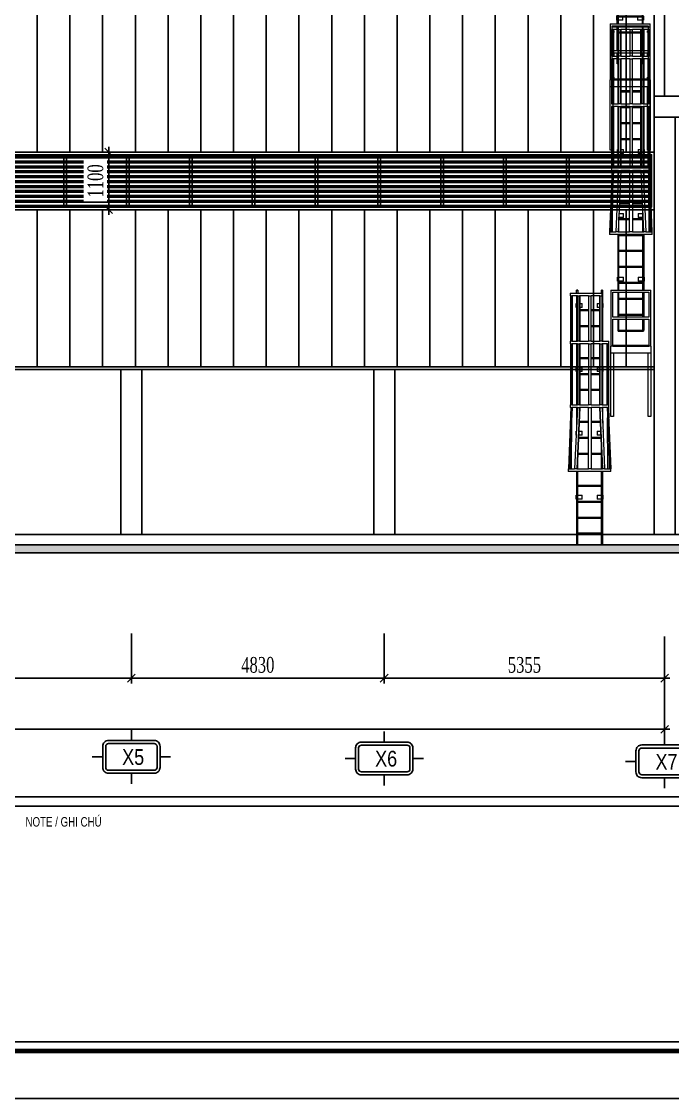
# Model space of a CAD drawing. Header units: inches. Extents: x 315041 to 662841, y -45540 to -35018.
# Drawn here: x 334115.1 to 334239.5, y -36052.2 to -35846.6 of the extents above; entities that cross this region are included whole.
import ezdxf
from ezdxf.enums import TextEntityAlignment as Align

# ---------------------------------------------------------------- set-up
doc = ezdxf.new("R2010")
doc.units = ezdxf.units.IN
doc.header["$MEASUREMENT"] = 0
for name, color, linetype in [('2', 2, 'Continuous'), ('3', 3, 'Continuous'), ('7', 7, 'Continuous'), ('8', 8, 'Continuous'), ('BAO KHUNG', 31, 'Continuous'), ('flashing', 6, 'Continuous'), ('ROOFING', 4, 'Continuous')]:
    doc.layers.add(name, color=color, linetype=linetype)
for name, color, linetype, lineweight in [('AZNB-BN-TL-A- X- POWDER ELEVATION X W$0$Q-SPCQ', 91, 'Continuous', 9), ('AZNB-BN-TL-A- X- POWDER ELEVATION X W$0$TL- Brick wall', 132, 'Continuous', 15), ('AZNB-BN-TL-A- X- POWDER ELEVATION X W$0$TL- LOUVER', 40, 'Continuous', 15)]:
    doc.layers.add(name, color=color, linetype=linetype, lineweight=lineweight)
doc.styles.add('hx2', font='VHARIALN.TTF')
doc.styles.add('ST1', font='times.ttf', dxfattribs={"width": 0.7})
doc.styles.get("Standard").update_dxf_attribs({"font": 'VHARIALN.TTF'})
doc.dimstyles.new('100', dxfattribs={"dimtxt": 3, "dimasz": 1.5, "dimexe": 1, "dimexo": 0, "dimgap": 1, "dimtad": 1, "dimdec": 0, "dimlfac": 100, "dimzin": 0, "dimdsep": 46, "dimtxsty": 'ST1', "dimblk": 'OBLIQUE', "dimcen": 1, "dimdle": 1, "dimclrd": 8, "dimclre": 8, "dimclrt": 3, "dimadec": 0, "dimazin": 0, "dimtfac": 1, "dimtdec": 0, "dimtix": 1, "dimtmove": 1, "dimatfit": 3, "dimfxl": 0, "dimtfill": 1, "dimtolj": 1, "dimtzin": 0, "dimlwd": -1, "dimlwe": -1, "dimarcsym": 1})
pattern_1 = [(90, (10443.1095, 2779.4316), (-6.25, 1e-15), [])]

# ---------------------------------------------------------------- blocks, each defined once
blk = doc.blocks.new('A$C75D82031')
at = {"layer": '2', "color": 157, "linetype": 'Continuous'}
blk.add_lwpolyline([(0, 420), (594, 420), (594, 0), (0, 0)], close=True, dxfattribs=at)
at = {"layer": '7', "color": 147, "linetype": 'Continuous'}
blk.add_lwpolyline([(12.33, 57.61), (581.67, 57.61), (581.67, 409.19), (12.33, 409.19)], close=True, dxfattribs=at)
at = {"layer": 'BAO KHUNG', "color": 167, "linetype": 'Continuous', "const_width": 0.871}
blk.add_lwpolyline([(10.59, 9.07), (583.41, 9.07), (583.41, 410.93), (10.59, 410.93)], close=True, dxfattribs=at)
at = {"layer": 'BAO KHUNG', "color": 7}
blk.add_lwpolyline([(211.89, 55.81), (474.14, 55.81), (474.14, 10.81), (211.89, 10.81)], close=True, dxfattribs=at)
at = {"layer": 'BAO KHUNG', "color": 7, "linetype": 'Continuous', "width": 0.9}
blk.add_text('NOTE / GHI CHÚ', height=1.8, dxfattribs=at).set_placement((348.44, 51.92))
blk = doc.blocks.new('AZNB-BN-TL-A- X- POWDER ELEVATION X W$0$Ladder-Precision_Ladders-Fixed_Ladder_With_Cage_and_Rest_Platform - Fixed Ladder With Cage_ Walk-Thru _ Rest Platform-3366971-Section 74')
at = {"layer": 'AZNB-BN-TL-A- X- POWDER ELEVATION X W$0$Q-SPCQ', "color": 8}
for p, q in [((-36365, 14198), (-36365, 14148)), ((-36365, 14198), (-35628, 14198)), ((-36353, 14148), (-36365, 14148)), ((-36358, 13640), (-36358, 14148)), ((-36352, 14148), (-36336, 14148)), ((-36352, 14148), (-36352, 13640)), ((-36336, 13640), (-36336, 14148)), ((-36234, 14148), (-36336, 14148)), ((-36330, 14148), (-36330, 13640)), ((-36330, 14122), (-36318, 14122)), ((-36330, 14091), (-36318, 14091)), ((-36318, 14122), (-36318, 14091)), ((-36246, 13640), (-36246, 14148)), ((-36233, 14148), (-36211, 14148)), ((-36233, 14148), (-36233, 13640)), ((-36210, 14148), (-36192, 14148)), ((-36029, 14148), (-36193, 14148)), ((-36192, 13640), (-36192, 14148)), ((-36189, 14148), (-36189, 13640)), ((-36027, 14148), (-35977, 14148)), ((-36027, 14148), (-36027, 13640)), ((-35977, 13640), (-35977, 14148)), ((-35804, 14148), (-35977, 14148)), ((-35809, 13640), (-35809, 14148)), ((-35805, 14148), (-35780, 14148)), ((-35805, 14148), (-35805, 13640)), ((-35780, 14148), (-35763, 14148)), ((-35763, 13640), (-35763, 14148)), ((-35655, 14148), (-35763, 14148)), ((-35746, 13640), (-35746, 14148)), ((-35674, 14091), (-35674, 14122)), ((-35674, 14122), (-35662, 14122)), ((-35674, 14091), (-35662, 14091)), ((-35662, 13640), (-35662, 14148)), ((-35656, 14148), (-35639, 14148)), ((-35656, 14148), (-35656, 13640)), ((-35639, 13640), (-35639, 14148)), ((-35628, 14148), (-35639, 14148)), ((-35635, 14148), (-35635, 13640)), ((-36189, 13780), (-36027, 13780)), ((-35977, 13780), (-35809, 13780)), ((-36365, 13640), (-36365, 13589)), ((-36365, 13640), (-36353, 13640)), ((-36353, 13589), (-36365, 13589)), ((-36358, 12725), (-36358, 13589)), ((-36336, 13640), (-36352, 13640)), ((-36352, 13589), (-36336, 13589)), ((-36352, 13589), (-36352, 12725)), ((-36336, 13640), (-36234, 13640)), ((-36336, 12725), (-36336, 13589)), ((-36234, 13589), (-36336, 13589)), ((-36330, 13681), (-36318, 13681)), ((-36330, 13649), (-36318, 13649)), ((-36330, 13589), (-36330, 12725)), ((-36318, 13681), (-36318, 13649)), ((-36246, 12725), (-36246, 13589)), ((-36211, 13640), (-36233, 13640)), ((-36233, 13589), (-36211, 13589)), ((-36233, 13589), (-36233, 12725)), ((-36192, 13640), (-36210, 13640)), ((-36210, 13589), (-36192, 13589)), ((-36193, 13640), (-36029, 13640)), ((-36029, 13589), (-36193, 13589)), ((-36192, 12725), (-36192, 13589)), ((-36189, 13761), (-36027, 13761)), ((-36189, 13589), (-36189, 12725)), ((-35977, 13640), (-36027, 13640)), ((-36027, 13589), (-35977, 13589)), ((-36027, 13589), (-36027, 12725)), ((-35977, 13761), (-35809, 13761)), ((-35977, 13640), (-35804, 13640)), ((-35977, 12725), (-35977, 13589)), ((-35804, 13589), (-35977, 13589)), ((-35809, 12725), (-35809, 13589)), ((-35780, 13640), (-35805, 13640)), ((-35805, 13589), (-35780, 13589)), ((-35805, 13589), (-35805, 12725)), ((-35763, 13640), (-35780, 13640)), ((-35780, 13589), (-35763, 13589)), ((-35763, 13640), (-35655, 13640)), ((-35763, 12725), (-35763, 13589)), ((-35655, 13589), (-35763, 13589)), ((-35746, 12725), (-35746, 13589)), ((-35674, 13649), (-35674, 13681)), ((-35674, 13681), (-35662, 13681)), ((-35674, 13649), (-35662, 13649)), ((-35662, 12725), (-35662, 13589)), ((-35639, 13640), (-35656, 13640)), ((-35656, 13589), (-35639, 13589)), ((-35656, 13589), (-35656, 12725)), ((-35639, 13640), (-35628, 13640)), ((-35639, 12725), (-35639, 13589)), ((-35628, 13589), (-35639, 13589)), ((-35635, 13589), (-35635, 12725)), ((-36189, 13475), (-36027, 13475)), ((-36189, 13456), (-36027, 13456)), ((-35977, 13475), (-35809, 13475)), ((-35977, 13456), (-35809, 13456)), ((-36330, 13240), (-36318, 13240)), ((-36330, 13208), (-36318, 13208)), ((-36318, 13240), (-36318, 13208)), ((-36189, 13170), (-36027, 13170)), ((-35977, 13170), (-35809, 13170)), ((-35674, 13208), (-35674, 13240)), ((-35674, 13240), (-35662, 13240)), ((-35674, 13208), (-35662, 13208)), ((-36189, 13151), (-36027, 13151)), ((-35977, 13151), (-35809, 13151)), ((-36189, 12865), (-36027, 12865)), ((-36189, 12846), (-36027, 12846)), ((-35977, 12865), (-35809, 12865)), ((-35977, 12846), (-35809, 12846)), ((-36365, 12725), (-36365, 12674)), ((-36365, 12725), (-36353, 12725)), ((-36353, 12674), (-36365, 12674)), ((-36358, 11506), (-36358, 12674)), ((-36336, 12725), (-36352, 12725)), ((-36352, 12674), (-36336, 12674)), ((-36352, 12674), (-36352, 11506)), ((-36336, 12725), (-36234, 12725)), ((-36336, 11506), (-36336, 12674)), ((-36234, 12674), (-36336, 12674)), ((-36330, 12674), (-36330, 11506)), ((-36252, 12555), (-36246, 12555)), ((-36252, 12479), (-36252, 12555)), ((-36246, 11506), (-36246, 12674)), ((-36246, 12479), (-36246, 12555)), ((-36211, 12725), (-36233, 12725)), ((-36233, 12674), (-36211, 12674)), ((-36233, 12674), (-36233, 11506)), ((-36192, 12725), (-36210, 12725)), ((-36210, 12674), (-36192, 12674)), ((-36193, 12725), (-36029, 12725)), ((-36029, 12674), (-36193, 12674)), ((-36192, 11506), (-36192, 12674)), ((-36189, 12674), (-36189, 11506)), ((-36189, 12561), (-36027, 12561)), ((-35977, 12725), (-36027, 12725)), ((-36027, 12674), (-35977, 12674)), ((-36027, 12674), (-36027, 11506)), ((-35977, 12725), (-35804, 12725)), ((-35977, 11506), (-35977, 12674)), ((-35804, 12674), (-35977, 12674)), ((-35977, 12561), (-35809, 12561)), ((-35809, 11506), (-35809, 12674)), ((-35780, 12725), (-35805, 12725)), ((-35805, 12674), (-35780, 12674)), ((-35805, 12674), (-35805, 11506)), ((-35763, 12725), (-35780, 12725)), ((-35780, 12674), (-35763, 12674)), ((-35763, 12725), (-35655, 12725)), ((-35763, 11506), (-35763, 12674)), ((-35655, 12674), (-35763, 12674)), ((-35746, 11506), (-35746, 12674)), ((-35746, 12555), (-35739, 12555)), ((-35746, 12555), (-35746, 12479)), ((-35739, 12555), (-35739, 12479)), ((-35662, 11506), (-35662, 12674)), ((-35639, 12725), (-35656, 12725)), ((-35656, 12674), (-35639, 12674)), ((-35656, 12674), (-35656, 11506)), ((-35639, 12725), (-35628, 12725)), ((-35639, 11506), (-35639, 12674)), ((-35628, 12674), (-35639, 12674)), ((-35635, 12674), (-35635, 11506)), ((-36246, 12479), (-36252, 12479)), ((-36189, 12542), (-36027, 12542)), ((-36138, 12479), (-36189, 12479)), ((-36138, 12479), (-36138, 12542)), ((-35977, 12542), (-35809, 12542)), ((-35854, 12542), (-35854, 12479)), ((-35809, 12479), (-35854, 12479)), ((-35739, 12479), (-35746, 12479)), ((-36189, 12256), (-36027, 12256)), ((-36189, 12237), (-36027, 12237)), ((-35977, 12256), (-35809, 12256)), ((-35977, 12237), (-35809, 12237)), ((-36189, 11951), (-36027, 11951)), ((-36189, 11932), (-36027, 11932)), ((-35977, 11951), (-35809, 11951)), ((-35977, 11932), (-35809, 11932)), ((-36189, 11646), (-36027, 11646)), ((-36189, 11627), (-36027, 11627)), ((-35977, 11646), (-35809, 11646)), ((-35977, 11627), (-35809, 11627)), ((-36400, 10287), (-36352, 11455)), ((-36336, 11455), (-36391, 10287)), ((-36385, 10287), (-36330, 11455)), ((-36365, 11506), (-36365, 11455)), ((-36365, 11506), (-36353, 11506)), ((-36353, 11455), (-36365, 11455)), ((-36361, 11252), (-36358, 11455)), ((-36336, 11506), (-36352, 11506)), ((-36352, 11455), (-36336, 11455)), ((-36336, 11506), (-36234, 11506)), ((-36234, 11455), (-36336, 11455)), ((-36281, 10287), (-36233, 11455)), ((-36252, 11336), (-36246, 11336)), ((-36252, 11260), (-36252, 11336)), ((-36246, 11155), (-36246, 11455)), ((-36246, 11260), (-36246, 11336)), ((-36192, 11455), (-36243, 10287)), ((-36239, 10287), (-36189, 11455)), ((-36211, 11506), (-36233, 11506)), ((-36233, 11455), (-36211, 11455)), ((-36192, 11506), (-36210, 11506)), ((-36210, 11455), (-36192, 11455)), ((-36195, 11322), (-36027, 11322)), ((-36194, 11341), (-36027, 11341)), ((-36193, 11506), (-36029, 11506)), ((-36029, 11455), (-36193, 11455)), ((-36138, 11260), (-36138, 11322)), ((-35977, 11506), (-36027, 11506)), ((-36027, 11455), (-35977, 11455)), ((-36027, 10287), (-36027, 11455)), ((-35977, 11506), (-35804, 11506)), ((-35977, 11455), (-35973, 10287)), ((-35805, 11455), (-35977, 11455)), ((-35976, 11341), (-35803, 11341)), ((-35976, 11322), (-35803, 11322)), ((-35854, 11322), (-35854, 11260)), ((-35756, 10287), (-35809, 11455)), ((-35780, 11506), (-35805, 11506)), ((-35805, 11455), (-35781, 11455)), ((-35753, 10287), (-35805, 11455)), ((-35778, 11455), (-35781, 11455)), ((-35763, 11506), (-35780, 11506)), ((-35778, 11455), (-35764, 11455)), ((-35710, 10287), (-35764, 11455)), ((-35763, 11506), (-35655, 11506)), ((-35655, 11455), (-35763, 11455)), ((-35746, 11068), (-35746, 11455)), ((-35746, 11336), (-35739, 11336)), ((-35746, 11336), (-35746, 11260)), ((-35739, 11336), (-35739, 11260)), ((-35607, 10287), (-35662, 11455)), ((-35639, 11506), (-35656, 11506)), ((-35656, 11455), (-35639, 11455)), ((-35601, 10287), (-35656, 11455)), ((-35639, 11506), (-35626, 11506)), ((-35591, 10287), (-35639, 11455)), ((-35626, 11455), (-35639, 11455)), ((-35633, 11310), (-35635, 11455)), ((-35626, 11455), (-35626, 11506)), ((-36339, 11259), (-36346, 10287)), ((-36246, 11260), (-36252, 11260)), ((-36138, 11260), (-36197, 11260)), ((-35800, 11260), (-35854, 11260)), ((-35739, 11260), (-35746, 11260)), ((-35655, 11304), (-35649, 10287)), ((-36208, 11018), (-36027, 11018)), ((-36207, 11037), (-36027, 11037)), ((-35975, 11037), (-35790, 11037)), ((-35975, 11018), (-35789, 11018)), ((-36368, 10287), (-36361, 10790)), ((-36221, 10713), (-36027, 10713)), ((-36220, 10732), (-36027, 10732)), ((-35974, 10732), (-35776, 10732)), ((-35974, 10713), (-35775, 10713)), ((-35626, 10287), (-35634, 10854)), ((-36374, 10287), (-36370, 10603)), ((-36223, 10670), (-36223, 10287)), ((-35769, 10563), (-35769, 10287)), ((-35620, 10287), (-35625, 10671)), ((-36403, 10287), (-36403, 10236)), ((-36403, 10287), (-36401, 10287)), ((-36391, 10287), (-36400, 10287)), ((-36390, 10287), (-36282, 10287)), ((-36243, 10287), (-36281, 10287)), ((-36243, 10287), (-36027, 10287)), ((-36223, 10427), (-36027, 10427)), ((-36223, 10408), (-36027, 10408)), ((-35973, 10287), (-36027, 10287)), ((-35973, 10427), (-35769, 10427)), ((-35973, 10408), (-35769, 10408)), ((-35973, 10287), (-35752, 10287)), ((-35710, 10287), (-35753, 10287)), ((-35710, 10287), (-35601, 10287)), ((-35591, 10287), (-35601, 10287)), ((-35591, 10287), (-35589, 10287)), ((-35589, 10236), (-35589, 10287)), ((-35589, 10236), (-36403, 10236)), ((-36252, 10117), (-36246, 10117)), ((-36252, 10041), (-36252, 10117)), ((-36246, 9970), (-36246, 10236)), ((-36246, 10041), (-36246, 10117)), ((-36223, 10236), (-36223, 9970)), ((-36223, 10122), (-35769, 10122)), ((-36223, 10103), (-35769, 10103)), ((-36138, 10041), (-36138, 10103)), ((-35854, 10103), (-35854, 10041)), ((-35769, 10236), (-35769, 9970)), ((-35746, 9970), (-35746, 10236)), ((-35746, 10117), (-35739, 10117)), ((-35746, 10117), (-35746, 10041)), ((-35739, 10117), (-35739, 10041)), ((-36377, 9970), (-35615, 9970)), ((-36377, 9970), (-36377, 8903)), ((-36339, 9456), (-36339, 9932)), ((-36339, 9932), (-35653, 9932)), ((-36246, 10041), (-36252, 10041)), ((-36246, 9456), (-36246, 9932)), ((-36138, 10041), (-36223, 10041)), ((-36223, 9932), (-36223, 9456)), ((-35769, 10041), (-35854, 10041)), ((-35769, 9932), (-35769, 9456)), ((-35739, 10041), (-35746, 10041)), ((-35746, 9456), (-35746, 9932)), ((-35653, 9932), (-35653, 9456)), ((-35615, 8903), (-35615, 9970)), ((-36223, 9817), (-35769, 9817)), ((-36223, 9798), (-35769, 9798)), ((-35653, 9456), (-36339, 9456)), ((-36339, 8903), (-36339, 9417)), ((-36339, 9417), (-35653, 9417)), ((-36246, 9208), (-36246, 9417)), ((-36223, 9417), (-36223, 9208)), ((-35769, 9417), (-35769, 9208)), ((-35746, 9208), (-35746, 9417)), ((-35653, 9417), (-35653, 8903)), ((-36223, 9208), (-36246, 9208)), ((-35746, 9208), (-35769, 9208)), ((-36377, 8776), (-36377, 8903)), ((-35615, 8903), (-36377, 8903)), ((-36339, 8903), (-36377, 8903)), ((-36339, 8903), (-36339, 8922)), ((-36339, 8922), (-35653, 8922)), ((-36339, 8903), (-35653, 8903)), ((-35653, 8922), (-35653, 8903)), ((-35615, 8903), (-35653, 8903)), ((-35615, 8903), (-35615, 8776)), ((-36377, 8776), (-35615, 8776)), ((-36377, 7557), (-36377, 8776)), ((-36326, 8776), (-36326, 7557)), ((-35666, 7557), (-35666, 8776)), ((-35615, 8776), (-35615, 7557)), ((-36326, 7557), (-36377, 7557)), ((-35615, 7557), (-35666, 7557))]:
    blk.add_line(p, q, dxfattribs=at)
blk = doc.blocks.new('AZNB-BN-TL-A- X- POWDER ELEVATION X W$0$Ladder-Precision_Ladders-Fixed_Ladder_With_Cage_and_Rest_Platform - Fixed Ladder With Cage_ Walk-Thru _ Rest Platform-3366764-Section 74')
at = {"layer": 'AZNB-BN-TL-A- X- POWDER ELEVATION X W$0$Q-SPCQ', "color": 8}
for p, q in [((-35615, 9912), (-34878, 9912)), ((-34878, 9861), (-34878, 9912)), ((-35605, 9861), (-35615, 9861)), ((-35608, 9353), (-35608, 9861)), ((-35604, 9861), (-35587, 9861)), ((-35604, 9861), (-35604, 9353)), ((-35481, 9861), (-35588, 9861)), ((-35587, 9353), (-35587, 9861)), ((-35581, 9861), (-35581, 9353)), ((-35581, 9836), (-35569, 9836)), ((-35581, 9804), (-35569, 9804)), ((-35569, 9836), (-35569, 9804)), ((-35497, 9861), (-35497, 9353)), ((-35480, 9861), (-35463, 9861)), ((-35480, 9861), (-35480, 9353)), ((-35463, 9861), (-35438, 9861)), ((-35267, 9861), (-35439, 9861)), ((-35438, 9353), (-35438, 9861)), ((-35435, 9861), (-35435, 9353)), ((-35267, 9861), (-35216, 9861)), ((-35267, 9861), (-35267, 9353)), ((-35216, 9353), (-35216, 9861)), ((-35050, 9861), (-35215, 9861)), ((-35055, 9353), (-35055, 9861)), ((-35051, 9861), (-35033, 9861)), ((-35051, 9861), (-35051, 9353)), ((-35032, 9861), (-35010, 9861)), ((-35010, 9353), (-35010, 9861)), ((-34907, 9861), (-35009, 9861)), ((-34998, 9861), (-34998, 9353)), ((-34926, 9804), (-34926, 9836)), ((-34926, 9836), (-34913, 9836)), ((-34926, 9804), (-34913, 9804)), ((-34913, 9353), (-34913, 9861)), ((-34908, 9861), (-34891, 9861)), ((-34908, 9861), (-34908, 9353)), ((-34891, 9353), (-34891, 9861)), ((-34878, 9861), (-34890, 9861)), ((-34886, 9861), (-34886, 9353)), ((-35615, 9353), (-35605, 9353)), ((-35605, 9303), (-35615, 9303)), ((-35608, 8439), (-35608, 9303)), ((-35587, 9353), (-35604, 9353)), ((-35604, 9303), (-35587, 9303)), ((-35604, 9303), (-35604, 8439)), ((-35588, 9353), (-35481, 9353)), ((-35481, 9303), (-35588, 9303)), ((-35587, 8439), (-35587, 9303)), ((-35581, 9395), (-35569, 9395)), ((-35581, 9363), (-35569, 9363)), ((-35581, 9303), (-35581, 8439)), ((-35569, 9395), (-35569, 9363)), ((-35497, 9303), (-35497, 8439)), ((-35463, 9353), (-35480, 9353)), ((-35480, 9303), (-35463, 9303)), ((-35480, 9303), (-35480, 8439)), ((-35438, 9353), (-35463, 9353)), ((-35463, 9303), (-35438, 9303)), ((-35439, 9353), (-35267, 9353)), ((-35267, 9303), (-35439, 9303)), ((-35438, 8439), (-35438, 9303)), ((-35435, 9303), (-35435, 8439)), ((-35216, 9353), (-35267, 9353)), ((-35267, 9303), (-35216, 9303)), ((-35267, 9303), (-35267, 8439)), ((-35216, 8439), (-35216, 9303)), ((-35215, 9353), (-35050, 9353)), ((-35050, 9303), (-35215, 9303)), ((-35055, 8439), (-35055, 9303)), ((-35033, 9353), (-35051, 9353)), ((-35051, 9303), (-35033, 9303)), ((-35051, 9303), (-35051, 8439)), ((-35010, 9353), (-35032, 9353)), ((-35032, 9303), (-35010, 9303)), ((-35010, 8439), (-35010, 9303)), ((-35009, 9353), (-34907, 9353)), ((-34907, 9303), (-35009, 9303)), ((-34998, 9303), (-34998, 8439)), ((-34926, 9363), (-34926, 9395)), ((-34926, 9395), (-34913, 9395)), ((-34926, 9363), (-34913, 9363)), ((-34913, 8439), (-34913, 9303)), ((-34891, 9353), (-34908, 9353)), ((-34908, 9303), (-34891, 9303)), ((-34908, 9303), (-34908, 8439)), ((-34891, 8439), (-34891, 9303)), ((-34890, 9353), (-34878, 9353)), ((-34878, 9303), (-34890, 9303)), ((-34886, 9303), (-34886, 8439)), ((-34878, 9303), (-34878, 9353)), ((-35581, 8953), (-35569, 8953)), ((-35581, 8922), (-35569, 8922)), ((-35569, 8953), (-35569, 8922)), ((-34926, 8922), (-34926, 8953)), ((-34926, 8953), (-34913, 8953)), ((-34926, 8922), (-34913, 8922)), ((-35435, 8694), (-35267, 8694)), ((-35435, 8674), (-35267, 8674)), ((-35216, 8694), (-35055, 8694)), ((-35216, 8674), (-35055, 8674)), ((-35615, 8439), (-35605, 8439)), ((-35587, 8439), (-35604, 8439)), ((-35588, 8439), (-35481, 8439)), ((-35463, 8439), (-35480, 8439)), ((-35438, 8439), (-35463, 8439)), ((-35439, 8439), (-35267, 8439)), ((-35216, 8439), (-35267, 8439)), ((-35215, 8439), (-35050, 8439)), ((-35033, 8439), (-35051, 8439)), ((-35010, 8439), (-35032, 8439)), ((-35009, 8439), (-34907, 8439)), ((-34891, 8439), (-34908, 8439)), ((-34890, 8439), (-34878, 8439)), ((-34878, 8388), (-34878, 8439)), ((-35605, 8388), (-35615, 8388)), ((-35608, 7220), (-35608, 8388)), ((-35604, 8388), (-35587, 8388)), ((-35604, 8388), (-35604, 7220)), ((-35481, 8388), (-35588, 8388)), ((-35587, 7220), (-35587, 8388)), ((-35581, 8388), (-35581, 7220)), ((-35497, 8388), (-35497, 7220)), ((-35480, 8388), (-35463, 8388)), ((-35480, 8388), (-35480, 7220)), ((-35463, 8388), (-35438, 8388)), ((-35267, 8388), (-35439, 8388)), ((-35438, 7220), (-35438, 8388)), ((-35435, 8388), (-35435, 7220)), ((-35435, 8370), (-35267, 8370)), ((-35267, 8388), (-35216, 8388)), ((-35267, 8388), (-35267, 7220)), ((-35216, 7220), (-35216, 8388)), ((-35216, 8370), (-35055, 8370)), ((-35050, 8388), (-35215, 8388)), ((-35055, 7220), (-35055, 8388)), ((-35051, 8388), (-35033, 8388)), ((-35051, 8388), (-35051, 7220)), ((-35032, 8388), (-35010, 8388)), ((-35010, 7220), (-35010, 8388)), ((-34907, 8388), (-35009, 8388)), ((-34998, 8388), (-34998, 7220)), ((-34913, 7220), (-34913, 8388)), ((-34908, 8388), (-34891, 8388)), ((-34908, 8388), (-34908, 7220)), ((-34891, 7220), (-34891, 8388)), ((-34878, 8388), (-34890, 8388)), ((-34886, 8388), (-34886, 7220)), ((-35435, 8084), (-35267, 8084)), ((-35435, 8065), (-35267, 8065)), ((-35216, 8084), (-35055, 8084)), ((-35216, 8065), (-35055, 8065)), ((-35435, 7779), (-35267, 7779)), ((-35435, 7760), (-35267, 7760)), ((-35216, 7779), (-35055, 7779)), ((-35216, 7760), (-35055, 7760)), ((-35504, 7569), (-35497, 7569)), ((-35504, 7493), (-35504, 7569)), ((-35497, 7493), (-35504, 7493)), ((-35497, 7493), (-35497, 7569)), ((-35435, 7569), (-35389, 7569)), ((-35389, 7493), (-35435, 7493)), ((-35435, 7474), (-35267, 7474)), ((-35435, 7455), (-35267, 7455)), ((-35389, 7493), (-35389, 7569)), ((-35216, 7474), (-35055, 7474)), ((-35216, 7455), (-35055, 7455)), ((-35106, 7569), (-35055, 7569)), ((-35106, 7569), (-35106, 7493)), ((-35055, 7493), (-35106, 7493)), ((-34998, 7569), (-34991, 7569)), ((-34998, 7569), (-34998, 7493)), ((-34991, 7493), (-34998, 7493)), ((-34991, 7569), (-34991, 7493)), ((-35617, 7220), (-35617, 7169)), ((-35617, 7220), (-35605, 7220)), ((-35587, 7220), (-35604, 7220)), ((-35588, 7220), (-35481, 7220)), ((-35463, 7220), (-35480, 7220)), ((-35438, 7220), (-35463, 7220)), ((-35439, 7220), (-35267, 7220)), ((-35216, 7220), (-35267, 7220)), ((-35215, 7220), (-35050, 7220)), ((-35033, 7220), (-35051, 7220)), ((-35010, 7220), (-35032, 7220)), ((-35009, 7220), (-34907, 7220)), ((-34891, 7220), (-34908, 7220)), ((-34890, 7220), (-34878, 7220)), ((-34878, 7169), (-34878, 7220)), ((-35604, 7169), (-35652, 6001)), ((-35587, 7169), (-35642, 6001)), ((-35581, 7169), (-35636, 6001)), ((-35605, 7169), (-35617, 7169)), ((-35608, 7169), (-35610, 7023)), ((-35604, 7169), (-35587, 7169)), ((-35595, 6001), (-35588, 7018)), ((-35481, 7169), (-35588, 7169)), ((-35480, 7169), (-35533, 6001)), ((-35497, 7169), (-35497, 6781)), ((-35438, 7169), (-35490, 6001)), ((-35435, 7169), (-35487, 6001)), ((-35480, 7169), (-35463, 7169)), ((-35463, 7169), (-35465, 7169)), ((-35463, 7169), (-35438, 7169)), ((-35267, 7169), (-35439, 7169)), ((-35436, 7150), (-35267, 7150)), ((-35270, 6001), (-35267, 7169)), ((-35267, 7169), (-35216, 7169)), ((-35216, 7169), (-35216, 6001)), ((-35216, 7150), (-35054, 7150)), ((-35050, 7169), (-35215, 7169)), ((-35054, 7169), (-35004, 6001)), ((-35051, 7169), (-35033, 7169)), ((-35001, 6001), (-35051, 7169)), ((-35032, 7169), (-35010, 7169)), ((-35010, 7169), (-34962, 6001)), ((-34908, 7169), (-35009, 7169)), ((-34998, 7169), (-34998, 6869)), ((-34913, 7169), (-34858, 6001)), ((-34853, 6001), (-34908, 7169)), ((-34908, 7169), (-34891, 7169)), ((-34891, 7169), (-34843, 6001)), ((-34878, 7169), (-34890, 7169)), ((-34886, 7169), (-34883, 6965)), ((-35449, 6846), (-35268, 6846)), ((-35448, 6865), (-35268, 6865)), ((-35216, 6865), (-35041, 6865)), ((-35216, 6846), (-35040, 6846)), ((-34897, 6001), (-34904, 6973)), ((-35618, 6385), (-35623, 6001)), ((-35610, 6568), (-35617, 6001)), ((-35463, 6541), (-35269, 6541)), ((-35462, 6560), (-35269, 6560)), ((-35216, 6560), (-35028, 6560)), ((-35216, 6541), (-35027, 6541)), ((-35020, 6001), (-35020, 6384)), ((-34882, 6503), (-34875, 6001)), ((-35475, 6001), (-35475, 6277)), ((-35389, 6274), (-35475, 6274)), ((-35475, 6255), (-35270, 6255)), ((-35475, 6236), (-35270, 6236)), ((-35471, 6350), (-35389, 6350)), ((-35389, 6274), (-35389, 6350)), ((-35216, 6255), (-35020, 6255)), ((-35216, 6236), (-35020, 6236)), ((-35106, 6350), (-35020, 6350)), ((-35106, 6350), (-35106, 6274)), ((-35020, 6274), (-35106, 6274)), ((-34873, 6317), (-34869, 6001)), ((-35654, 6001), (-35654, 5950)), ((-35654, 6001), (-35653, 6001)), ((-35642, 6001), (-35652, 6001)), ((-35642, 6001), (-35533, 6001)), ((-35490, 6001), (-35533, 6001)), ((-35491, 6001), (-35270, 6001)), ((-35216, 6001), (-35270, 6001)), ((-35216, 6001), (-35000, 6001)), ((-34962, 6001), (-35001, 6001)), ((-34962, 6001), (-34853, 6001)), ((-34843, 6001), (-34853, 6001)), ((-34843, 6001), (-34841, 6001)), ((-34841, 5950), (-34841, 6001)), ((-34841, 5950), (-35654, 5950)), ((-35497, 5950), (-35497, 4884)), ((-35475, 4884), (-35475, 5950)), ((-35475, 5931), (-35020, 5931)), ((-35020, 4884), (-35020, 5950)), ((-34998, 5950), (-34998, 4884)), ((-35475, 5646), (-35020, 5646)), ((-35475, 5626), (-35020, 5626)), ((-35475, 5341), (-35020, 5341)), ((-35475, 5322), (-35020, 5322)), ((-35504, 5131), (-35497, 5131)), ((-35504, 5055), (-35504, 5131)), ((-35497, 5055), (-35504, 5055)), ((-35497, 5055), (-35497, 5131)), ((-35475, 5131), (-35389, 5131)), ((-35389, 5055), (-35475, 5055)), ((-35475, 5036), (-35020, 5036)), ((-35475, 5017), (-35020, 5017)), ((-35389, 5055), (-35389, 5131)), ((-35106, 5131), (-35020, 5131)), ((-35106, 5131), (-35106, 5055)), ((-35020, 5055), (-35106, 5055)), ((-34998, 5131), (-34991, 5131)), ((-34998, 5131), (-34998, 5055)), ((-34991, 5055), (-34998, 5055)), ((-34991, 5131), (-34991, 5055)), ((-36404, 4826), (-36404, 4775)), ((-36404, 4826), (-35797, 4826)), ((-36392, 4775), (-36404, 4775)), ((-36395, 3912), (-36395, 4775)), ((-36391, 4775), (-36375, 4775)), ((-36391, 4775), (-36391, 3912)), ((-36268, 4775), (-36376, 4775)), ((-36375, 3912), (-36375, 4775)), ((-36369, 4775), (-36369, 3912)), ((-36262, 4884), (-36285, 4884)), ((-36285, 4873), (-36285, 4884)), ((-36285, 4826), (-36285, 4873)), ((-36262, 4873), (-36285, 4873)), ((-36285, 4775), (-36285, 3912)), ((-36267, 4775), (-36238, 4775)), ((-36267, 4775), (-36267, 3912)), ((-36262, 4884), (-36262, 4873)), ((-36262, 4873), (-36262, 4826)), ((-36238, 4775), (-36226, 4775)), ((-36226, 3912), (-36226, 4775)), ((-36054, 4775), (-36226, 4775)), ((-36222, 4775), (-36222, 3912)), ((-36054, 4775), (-36047, 4775)), ((-36054, 4775), (-36054, 3912)), ((-36046, 4775), (-36003, 4775)), ((-36003, 3912), (-36003, 4775)), ((-35838, 4775), (-36003, 4775)), ((-35842, 3912), (-35842, 4775)), ((-35838, 4775), (-35797, 4775)), ((-35838, 4775), (-35838, 3912)), ((-35785, 4884), (-35808, 4884)), ((-35808, 4873), (-35808, 4884)), ((-35808, 4826), (-35808, 4873)), ((-35808, 4873), (-35785, 4873)), ((-35797, 4775), (-35797, 4826)), ((-35797, 4820), (-35785, 4820)), ((-35797, 3912), (-35797, 4775)), ((-35785, 4884), (-35785, 4873)), ((-35785, 4873), (-35785, 4820)), ((-35785, 4820), (-35785, 3912)), ((-35629, 4884), (-34867, 4884)), ((-35629, 4884), (-35629, 3817)), ((-35590, 4369), (-35590, 4845)), ((-35590, 4845), (-34905, 4845)), ((-35497, 4845), (-35497, 4369)), ((-35475, 4369), (-35475, 4845)), ((-35475, 4731), (-35020, 4731)), ((-35020, 4369), (-35020, 4845)), ((-34998, 4845), (-34998, 4369)), ((-34905, 4845), (-34905, 4369)), ((-34867, 3817), (-34867, 4884)), ((-36291, 4630), (-36285, 4630)), ((-36291, 4553), (-36291, 4630)), ((-36285, 4553), (-36291, 4553)), ((-36285, 4553), (-36285, 4630)), ((-36222, 4630), (-36177, 4630)), ((-36177, 4553), (-36222, 4553)), ((-36177, 4553), (-36177, 4630)), ((-35893, 4630), (-35842, 4630)), ((-35893, 4630), (-35893, 4553)), ((-35842, 4553), (-35893, 4553)), ((-35785, 4630), (-35779, 4630)), ((-35785, 4630), (-35785, 4553)), ((-35779, 4553), (-35785, 4553)), ((-35779, 4630), (-35779, 4553)), ((-35475, 4712), (-35020, 4712)), ((-36222, 4515), (-36054, 4515)), ((-36222, 4496), (-36054, 4496)), ((-36003, 4515), (-35842, 4515)), ((-36003, 4496), (-35842, 4496)), ((-34905, 4369), (-35590, 4369)), ((-35590, 3817), (-35590, 4331)), ((-35590, 4331), (-34905, 4331)), ((-35497, 4331), (-35497, 4122)), ((-35475, 4426), (-35020, 4426)), ((-35475, 4407), (-35020, 4407)), ((-35475, 4122), (-35475, 4331)), ((-35020, 4122), (-35020, 4331)), ((-34998, 4331), (-34998, 4122)), ((-34905, 4331), (-34905, 3817)), ((-36222, 4210), (-36054, 4210)), ((-36222, 4191), (-36054, 4191)), ((-36003, 4210), (-35842, 4210)), ((-36003, 4191), (-35842, 4191)), ((-35475, 4122), (-35497, 4122)), ((-35491, 4102), (-35491, 4122)), ((-35475, 4122), (-35020, 4122)), ((-34998, 4122), (-35020, 4122)), ((-35004, 4122), (-35004, 4102)), ((-36404, 3912), (-36404, 3861)), ((-36404, 3912), (-36392, 3912)), ((-36375, 3912), (-36391, 3912)), ((-36375, 3912), (-36268, 3912)), ((-36251, 3912), (-36267, 3912)), ((-36226, 3912), (-36250, 3912)), ((-36226, 3912), (-36054, 3912)), ((-36003, 3912), (-36054, 3912)), ((-36002, 3912), (-35838, 3912)), ((-35820, 3912), (-35838, 3912)), ((-35797, 3912), (-35819, 3912)), ((-35796, 3912), (-35666, 3912)), ((-35666, 3861), (-35666, 3912)), ((-35491, 4102), (-35004, 4102)), ((-36392, 3861), (-36404, 3861)), ((-36395, 2692), (-36395, 3861)), ((-36391, 3861), (-36375, 3861)), ((-36391, 3861), (-36391, 2692)), ((-36375, 2692), (-36375, 3861)), ((-36268, 3861), (-36375, 3861)), ((-36369, 3861), (-36369, 2692)), ((-36285, 3861), (-36285, 2692)), ((-36267, 3861), (-36251, 3861)), ((-36267, 3861), (-36267, 2692)), ((-36250, 3861), (-36226, 3861)), ((-36226, 2692), (-36226, 3861)), ((-36054, 3861), (-36226, 3861)), ((-36222, 3861), (-36222, 2692)), ((-36054, 3861), (-36003, 3861)), ((-36054, 3861), (-36054, 2692)), ((-36003, 2692), (-36003, 3861)), ((-35838, 3861), (-36002, 3861)), ((-35842, 2692), (-35842, 3861)), ((-35838, 3861), (-35820, 3861)), ((-35838, 3861), (-35838, 2692)), ((-35819, 3861), (-35797, 3861)), ((-35797, 2692), (-35797, 3861)), ((-35695, 3861), (-35796, 3861)), ((-35785, 3861), (-35785, 2692)), ((-35701, 2692), (-35701, 3861)), ((-35695, 3861), (-35678, 3861)), ((-35695, 3861), (-35695, 2692)), ((-35678, 2692), (-35678, 3861)), ((-35666, 3861), (-35678, 3861)), ((-35673, 3861), (-35673, 2692)), ((-35629, 3690), (-35629, 3817)), ((-34867, 3817), (-35629, 3817)), ((-35590, 3817), (-35629, 3817)), ((-35590, 3817), (-35590, 3836)), ((-35590, 3836), (-34905, 3836)), ((-35590, 3817), (-34905, 3817)), ((-34905, 3836), (-34905, 3817)), ((-34867, 3817), (-34905, 3817)), ((-34867, 3817), (-34867, 3690)), ((-36222, 3601), (-36054, 3601)), ((-36222, 3582), (-36054, 3582)), ((-36003, 3601), (-35842, 3601)), ((-36003, 3582), (-35842, 3582)), ((-35629, 2471), (-35629, 3690)), ((-35629, 3690), (-34867, 3690)), ((-35578, 3690), (-35578, 2471)), ((-34917, 2471), (-34917, 3690)), ((-34867, 3690), (-34867, 2471)), ((-36291, 3410), (-36285, 3410)), ((-36291, 3334), (-36291, 3410)), ((-36285, 3334), (-36291, 3334)), ((-36285, 3334), (-36285, 3410)), ((-36222, 3410), (-36177, 3410)), ((-36177, 3334), (-36222, 3334)), ((-36222, 3296), (-36054, 3296)), ((-36177, 3334), (-36177, 3410)), ((-36003, 3296), (-35842, 3296)), ((-35893, 3410), (-35842, 3410)), ((-35893, 3410), (-35893, 3334)), ((-35842, 3334), (-35893, 3334)), ((-35785, 3410), (-35779, 3410)), ((-35785, 3410), (-35785, 3334)), ((-35779, 3334), (-35785, 3334)), ((-35779, 3410), (-35779, 3334)), ((-36222, 3277), (-36054, 3277)), ((-36003, 3277), (-35842, 3277)), ((-36222, 2991), (-36054, 2991)), ((-36222, 2972), (-36054, 2972)), ((-36003, 2991), (-35842, 2991)), ((-36003, 2972), (-35842, 2972)), ((-36404, 2692), (-36404, 2642)), ((-36404, 2692), (-36392, 2692)), ((-36375, 2692), (-36391, 2692)), ((-36375, 2692), (-36268, 2692)), ((-36251, 2692), (-36267, 2692)), ((-36226, 2692), (-36250, 2692)), ((-36226, 2692), (-36054, 2692)), ((-36003, 2692), (-36054, 2692)), ((-36002, 2692), (-35838, 2692)), ((-35820, 2692), (-35838, 2692)), ((-35797, 2692), (-35819, 2692)), ((-35796, 2692), (-35695, 2692)), ((-35678, 2692), (-35695, 2692)), ((-35678, 2692), (-35666, 2692)), ((-35666, 2642), (-35666, 2692)), ((-36391, 2642), (-36439, 1473)), ((-36375, 2642), (-36430, 1473)), ((-36369, 2642), (-36424, 1473)), ((-36392, 2642), (-36404, 2642)), ((-36395, 2642), (-36397, 2496)), ((-36391, 2642), (-36375, 2642)), ((-36382, 1473), (-36376, 2491)), ((-36268, 2642), (-36375, 2642)), ((-36267, 2642), (-36320, 1473)), ((-36285, 2642), (-36285, 2254)), ((-36225, 2642), (-36278, 1473)), ((-36222, 2642), (-36274, 1473)), ((-36267, 2642), (-36251, 2642)), ((-36250, 2642), (-36252, 2642)), ((-36250, 2642), (-36225, 2642)), ((-36054, 2642), (-36226, 2642)), ((-36058, 1473), (-36054, 2642)), ((-36054, 2642), (-36003, 2642)), ((-36003, 2642), (-36003, 1473)), ((-35838, 2642), (-36002, 2642)), ((-35842, 2642), (-35791, 1473)), ((-35838, 2642), (-35820, 2642)), ((-35788, 1473), (-35838, 2642)), ((-35819, 2642), (-35797, 2642)), ((-35797, 2642), (-35749, 1473)), ((-35695, 2642), (-35796, 2642)), ((-35785, 2642), (-35785, 2342)), ((-35701, 2642), (-35646, 1473)), ((-35640, 1473), (-35695, 2642)), ((-35695, 2642), (-35678, 2642)), ((-35678, 2642), (-35631, 1473)), ((-35666, 2642), (-35678, 2642)), ((-35673, 2642), (-35670, 2438)), ((-35578, 2471), (-35629, 2471)), ((-34867, 2471), (-34917, 2471)), ((-36235, 2363), (-36055, 2363)), ((-36234, 2382), (-36055, 2382)), ((-36003, 2382), (-35831, 2382)), ((-36003, 2363), (-35830, 2363)), ((-35685, 1473), (-35692, 2446)), ((-36291, 2191), (-36288, 2191)), ((-36291, 2115), (-36291, 2191)), ((-36248, 2058), (-36056, 2058)), ((-36247, 2077), (-36056, 2077)), ((-36177, 2115), (-36246, 2115)), ((-36242, 2191), (-36177, 2191)), ((-36177, 2115), (-36177, 2191)), ((-36003, 2077), (-35817, 2077)), ((-36003, 2058), (-35817, 2058)), ((-35893, 2191), (-35822, 2191)), ((-35893, 2191), (-35893, 2115)), ((-35819, 2115), (-35893, 2115)), ((-35779, 2191), (-35779, 2187)), ((-36406, 1857), (-36411, 1473)), ((-36397, 2040), (-36404, 1473)), ((-35808, 1473), (-35808, 1856)), ((-35670, 1976), (-35662, 1473)), ((-36262, 1753), (-36057, 1753)), ((-36262, 1473), (-36262, 1749)), ((-36261, 1772), (-36057, 1772)), ((-36003, 1772), (-35808, 1772)), ((-36003, 1753), (-35808, 1753)), ((-35661, 1789), (-35656, 1473)), ((-36442, 1473), (-36442, 1422)), ((-36442, 1473), (-36440, 1473)), ((-36430, 1473), (-36439, 1473)), ((-36429, 1473), (-36321, 1473)), ((-36278, 1473), (-36320, 1473)), ((-36278, 1473), (-36058, 1473)), ((-36003, 1473), (-36058, 1473)), ((-36003, 1473), (-35787, 1473)), ((-35749, 1473), (-35788, 1473)), ((-35749, 1473), (-35641, 1473)), ((-35631, 1473), (-35640, 1473)), ((-35630, 1473), (-35628, 1473)), ((-35628, 1422), (-35628, 1473)), ((-35628, 1422), (-36442, 1422)), ((-36285, 1422), (-36285, 20)), ((-36262, 20), (-36262, 1422)), ((-35808, 20), (-35808, 1422)), ((-35785, 1422), (-35785, 20)), ((-36262, 1162), (-35808, 1162)), ((-36262, 1143), (-35808, 1143)), ((-36291, 972), (-36285, 972)), ((-36291, 896), (-36291, 972)), ((-36285, 896), (-36291, 896)), ((-36285, 896), (-36285, 972)), ((-36262, 972), (-36177, 972)), ((-36177, 896), (-36262, 896)), ((-36262, 858), (-35808, 858)), ((-36262, 839), (-35808, 839)), ((-36177, 896), (-36177, 972)), ((-35893, 972), (-35808, 972)), ((-35893, 972), (-35893, 896)), ((-35808, 896), (-35893, 896)), ((-35785, 972), (-35779, 972)), ((-35785, 972), (-35785, 896)), ((-35779, 896), (-35785, 896)), ((-35779, 972), (-35779, 896)), ((-36262, 553), (-35808, 553)), ((-36262, 534), (-35808, 534)), ((-36262, 248), (-35808, 248)), ((-36262, 229), (-35808, 229))]:
    blk.add_line(p, q, dxfattribs=at)
blk = doc.blocks.new('TENTRUC')
at = {"layer": '7'}
for p, q in [((0, 8.27), (0, 10.26)), ((-7.48, 5.13), (-5.48, 5.13)), ((5.48, 5.13), (7.48, 5.13)), ((0, 0), (0, 2))]:
    blk.add_line(p, q, dxfattribs=at)
blk.add_lwpolyline([(-4.36, 8.27), (4.36, 8.27, -0.414214), (5.48, 7.14), (5.48, 3.12, -0.414214), (4.36, 2), (-4.36, 2, -0.414214), (-5.48, 3.12), (-5.48, 7.14, -0.414214)], format="xyb", close=True, dxfattribs=at)
at = {"layer": '8', "ltscale": 15}
blk.add_lwpolyline([(-4.36, 7.68), (4.36, 7.68, -0.414214), (4.9, 7.14), (4.9, 3.12, -0.414214), (4.36, 2.58), (-4.36, 2.58, -0.414214), (-4.9, 3.12), (-4.9, 7.14, -0.414214)], format="xyb", close=True, dxfattribs=at)
at = {"layer": '3', "style": 'hx2'}
blk.add_attdef('TR', text='', height=2.9, dxfattribs=at).set_placement((-0.16, 3.83), align=Align.CENTER)
blk = doc.blocks.new('_Oblique')
at = {"color": 0, "linetype": 'ByBlock', "lineweight": -2}
blk.add_line((-0.5, -0.5), (0.5, 0.5), dxfattribs=at)
blk = doc.blocks.new('*D316')
at = {"color": 8, "linetype": 'Continuous', "transparency": 16777216}
for p, q in [((334184.4, -35963.47), (334184.4, -35972.99)), ((334237.95, -35964.02), (334237.95, -35972.99)), ((334238.95, -35971.99), (334183.4, -35971.99))]:
    blk.add_line(p, q, dxfattribs=at)
at = {"layer": 'Defpoints', "color": 0, "transparency": 16777216}
for p in [(334184.4, -35963.47), (334237.95, -35964.02), (334184.4, -35971.99)]:
    blk.add_point(p, dxfattribs=at)
at = {"color": 8, "transparency": 16777216, "xscale": 1.5, "yscale": 1.5, "zscale": 1.5, "rotation": 180}
blk.add_blockref('_Oblique', (334184.4, -35971.99), dxfattribs=at)
at = {"color": 8, "transparency": 16777216, "xscale": 1.5, "yscale": 1.5, "zscale": 1.5}
blk.add_blockref('_Oblique', (334237.95, -35971.99), dxfattribs=at)
at = {"color": 3, "transparency": 16777216, "insert": (334211.18, -35969.46), "char_height": 3, "attachment_point": 5, "style": 'ST1', "bg_fill": 3, "box_fill_scale": 1.25, "bg_fill_color": 256, "bg_fill_true_color": 13158600, "bg_fill_transparency": 7740044}
blk.add_mtext('\\A1;5355', dxfattribs=at)
blk = doc.blocks.new('*D317')
at = {"color": 8, "linetype": 'Continuous', "transparency": 16777216}
for p, q in [((334136.1, -35963.47), (334136.1, -35972.99)), ((334184.4, -35963.47), (334184.4, -35972.99)), ((334185.4, -35971.99), (334135.1, -35971.99))]:
    blk.add_line(p, q, dxfattribs=at)
at = {"layer": 'Defpoints', "color": 0, "transparency": 16777216}
for p in [(334136.1, -35963.47), (334184.4, -35963.47), (334136.1, -35971.99)]:
    blk.add_point(p, dxfattribs=at)
at = {"color": 8, "transparency": 16777216, "xscale": 1.5, "yscale": 1.5, "zscale": 1.5, "rotation": 180}
blk.add_blockref('_Oblique', (334136.1, -35971.99), dxfattribs=at)
at = {"color": 8, "transparency": 16777216, "xscale": 1.5, "yscale": 1.5, "zscale": 1.5}
blk.add_blockref('_Oblique', (334184.4, -35971.99), dxfattribs=at)
at = {"color": 3, "transparency": 16777216, "insert": (334160.25, -35969.46), "char_height": 3, "attachment_point": 5, "style": 'ST1', "bg_fill": 3, "box_fill_scale": 1.25, "bg_fill_color": 256, "bg_fill_true_color": 13158600, "bg_fill_transparency": 1019152}
blk.add_mtext('\\A1;4830', dxfattribs=at)
blk = doc.blocks.new('*D318')
at = {"color": 8, "linetype": 'Continuous', "transparency": 16777216}
for p, q in [((334083.4, -35964.02), (334083.4, -35972.99)), ((334136.1, -35963.47), (334136.1, -35972.99)), ((334137.1, -35971.99), (334082.4, -35971.99))]:
    blk.add_line(p, q, dxfattribs=at)
at = {"layer": 'Defpoints', "color": 0, "transparency": 16777216}
for p in [(334083.4, -35964.02), (334136.1, -35963.47), (334083.4, -35971.99)]:
    blk.add_point(p, dxfattribs=at)
at = {"color": 8, "transparency": 16777216, "xscale": 1.5, "yscale": 1.5, "zscale": 1.5, "rotation": 180}
blk.add_blockref('_Oblique', (334083.4, -35971.99), dxfattribs=at)
at = {"color": 8, "transparency": 16777216, "xscale": 1.5, "yscale": 1.5, "zscale": 1.5}
blk.add_blockref('_Oblique', (334136.1, -35971.99), dxfattribs=at)
at = {"color": 3, "transparency": 16777216, "insert": (334109.75, -35969.46), "char_height": 3, "attachment_point": 5, "style": 'ST1', "bg_fill": 3, "box_fill_scale": 1.25, "bg_fill_color": 256, "bg_fill_true_color": 13158600, "bg_fill_transparency": 16676500}
blk.add_mtext('\\A1;5270', dxfattribs=at)
blk = doc.blocks.new('*D323')
at = {"color": 8, "linetype": 'Continuous', "transparency": 16777216}
for p, q in [((333869.45, -35964.02), (333869.45, -35982.74)), ((334237.95, -35964.02), (334237.95, -35982.74)), ((334238.95, -35981.74), (333868.45, -35981.74))]:
    blk.add_line(p, q, dxfattribs=at)
at = {"layer": 'Defpoints', "color": 0, "transparency": 16777216}
for p in [(333869.45, -35964.02), (334237.95, -35964.02), (333869.45, -35981.74)]:
    blk.add_point(p, dxfattribs=at)
at = {"color": 8, "transparency": 16777216, "xscale": 1.5, "yscale": 1.5, "zscale": 1.5, "rotation": 180}
blk.add_blockref('_Oblique', (333869.45, -35981.74), dxfattribs=at)
at = {"color": 8, "transparency": 16777216, "xscale": 1.5, "yscale": 1.5, "zscale": 1.5}
blk.add_blockref('_Oblique', (334237.95, -35981.74), dxfattribs=at)
at = {"color": 3, "transparency": 16777216, "insert": (334053.7, -35979.21), "char_height": 3, "attachment_point": 5, "style": 'ST1', "bg_fill": 3, "box_fill_scale": 1.25, "bg_fill_color": 256, "bg_fill_true_color": 13158600, "bg_fill_transparency": 16586204}
blk.add_mtext('\\A1;36850', dxfattribs=at)
blk = doc.blocks.new('LV2')
at = {"true_color": 0xc0a22a}
h = blk.add_hatch(dxfattribs=at)
h.set_pattern_fill('ANSI32', color=42, scale=2.5, angle=135, style=0)
h.set_pattern_definition([(180, (-557.2638, -170.767), (-2e-16, -0.9375), []), (180, (-557.5763, -170.4545), (-2e-16, -0.9375), [])])
h.paths.add_polyline_path([(324027.84, -37513.6), (324391.34, -37513.6), (324391.34, -37523.6), (324027.84, -37523.6)])
at = {"color": 42, "true_color": 0xc0a22a}
for points in [[(324027.34, -37513.1), (324391.84, -37513.1), (324391.84, -37524.1), (324027.34, -37524.1)], [(324027.84, -37513.6), (324391.34, -37513.6), (324391.34, -37523.6), (324027.84, -37523.6)], [(324279.59, -37513.6), (324279.59, -37523.6), (324279.09, -37523.6), (324279.09, -37513.6)], [(324291.59, -37513.6), (324291.59, -37523.6), (324291.09, -37523.6), (324291.09, -37513.6)], [(324303.59, -37513.6), (324303.59, -37523.6), (324303.09, -37523.6), (324303.09, -37513.6)], [(324315.59, -37513.6), (324315.59, -37523.6), (324315.09, -37523.6), (324315.09, -37513.6)], [(324327.59, -37513.6), (324327.59, -37523.6), (324327.09, -37523.6), (324327.09, -37513.6)], [(324339.59, -37513.6), (324339.59, -37523.6), (324339.09, -37523.6), (324339.09, -37513.6)], [(324351.59, -37513.6), (324351.59, -37523.6), (324351.09, -37523.6), (324351.09, -37513.6)], [(324363.59, -37513.6), (324363.59, -37523.6), (324363.09, -37523.6), (324363.09, -37513.6)], [(324375.59, -37513.6), (324375.59, -37523.6), (324375.09, -37523.6), (324375.09, -37513.6)]]:
    blk.add_lwpolyline(points, close=True, dxfattribs=at)
blk = doc.blocks.new('*D607')
at = {"color": 8, "linetype": 'Continuous', "transparency": 16777216}
for p, q in [((334131.78, -35870.54), (334131.78, -35883.54)), ((334126.64, -35871.54), (334132.78, -35871.54)), ((334126.64, -35882.54), (334132.78, -35882.54))]:
    blk.add_line(p, q, dxfattribs=at)
at = {"layer": 'Defpoints', "color": 0, "transparency": 16777216}
for p in [(334126.64, -35871.54), (334126.64, -35882.54), (334131.78, -35882.54)]:
    blk.add_point(p, dxfattribs=at)
at = {"color": 8, "transparency": 16777216, "xscale": 1.5, "yscale": 1.5, "zscale": 1.5}
for p, rotation in [((334131.78, -35871.54), 90), ((334131.78, -35882.54), 270)]:
    blk.add_blockref('_Oblique', p, dxfattribs=dict(at, rotation=rotation))
at = {"color": 3, "transparency": 16777216, "insert": (334129.25, -35877.04), "char_height": 3, "attachment_point": 5, "rotation": 90, "style": 'ST1', "bg_fill": 3, "box_fill_scale": 1.25, "bg_fill_color": 256, "bg_fill_true_color": 13158600, "bg_fill_transparency": 11353000}
blk.add_mtext('\\A1;1100', dxfattribs=at)

msp = doc.modelspace()

# ---------------------------------------------------------------- hatches: boundary and pattern name
h = msp.add_hatch()
h.set_pattern_fill('AR-CONC', color=8, scale=0.25, style=0)
h.set_pattern_definition([(50, (10443.1095, 2779.4316), (1.7931504565, -0.1568803375), [0.1875, -2.0625]), (355, (10443.1095, 2779.4316), (-0.346878334, 1.880480334), [0.15, -1.65]), (100.4514, (10443.259, 2779.4185), (1.446273454, 1.723598855), [0.159350475, -1.75285528]), (46.1842, (10443.1095, 2779.9316), (2.668102622, -0.413797536), [0.28125, -3.09375]), (96.6356, (10443.332, 2779.897), (2.336656764, 2.435294677), [0.23902572, -2.6292825]), (351.1842, (10443.1095, 2779.9316), (2.336654863, 2.435296502), [0.225, -2.475]), (21, (10443.3595, 2779.8066), (1.49226763, -1.0065472267), [0.1875, -2.0625]), (326, (10443.3595, 2779.8066), (0.60828833, 1.812875113), [0.15, -1.65]), (71.4514, (10443.4839, 2779.7227), (2.100556571, 0.806326242), [0.159350475, -1.75285528]), (37.5, (10443.10955, 2779.43156), (0.0303996383, 0.8322346346), [0, -1.63, 0, -1.675, 0, -1.65625]), (7.5, (10443.10955, 2779.4316), (0.6576738436, 0.9860292797), [0, -0.955, 0, -1.5925, 0, -0.63125]), (327.5, (10442.55205, 2779.43156), (1.3345560904, -0.0563871793), [0, -0.625, 0, -1.95, 0, -2.5875]), (317.5, (10442.302, 2779.4316), (1.4579654234, 0.250262456), [0, -0.8125, 0, -1.295, 0, -1.8375])])
h.paths.add_polyline_path([(333870.9528, -35948.0402), (333870.9528, -35951.0402), (333869.4528, -35951.0402), (333862.1443, -35951.0402), (333862.1443, -35949.5402), (333869.4528, -35949.5402), (333869.4528, -35946.5402), (333870.9528, -35946.5402), (334349.1113, -35946.5402), (334349.1113, -35948.0402)])
at = {"layer": 'ROOFING'}
h = msp.add_hatch(dxfattribs=at)
h.set_pattern_fill('ANSI31', color=3, scale=50, angle=45, style=0)
h.set_pattern_definition(pattern_1)
h.paths.add_polyline_path([(333871.4529, -35827.5394), (333871.4529, -35871.5394), (334235.9536, -35871.5394), (334235.9536, -35827.5394)])
h = msp.add_hatch(dxfattribs=at)
h.set_pattern_fill('ANSI31', color=3, scale=50, angle=45, style=0)
h.set_pattern_definition(pattern_1)
h.paths.add_polyline_path([(333871.4529, -35912.5402), (334235.9534, -35912.5402), (334235.9534, -35882.5394), (333871.4529, -35882.5394)])

# ---------------------------------------------------------------- linework, layer by layer
at = {"color": 8}
msp.add_line((333817.9035, -35946.5402), (334349.1113, -35946.5402), dxfattribs=at)
for points in [[(333779.7734, -35643.0427), (334349.1113, -35643.0427), (334349.1113, -35994.6225), (333779.7734, -35994.6225)], [(333871.4529, -35827.5394), (334235.9536, -35827.5394), (334235.9536, -35871.5394), (333871.4529, -35871.5394)], [(334235.9534, -35860.8402), (334349.1113, -35860.8402), (334349.1113, -35864.8402), (334235.9534, -35864.8402)], [(334235.9534, -35864.8402), (334239.9534, -35864.8402), (334239.9534, -35944.5402), (334235.9534, -35944.5402)], [(333871.4529, -35882.5394), (334235.9534, -35882.5394), (334235.9534, -35912.5402), (333871.4529, -35912.5402)], [(334134.1034, -35913.0402), (334138.1036, -35913.0402), (334138.1036, -35944.5402), (334134.1034, -35944.5402)], [(334182.4034, -35913.0402), (334186.4036, -35913.0402), (334186.4036, -35944.5402), (334182.4034, -35944.5402)], [(333869.4528, -35944.5402), (334349.1113, -35944.5402), (334349.1113, -35946.5402), (333869.4528, -35946.5402)], [(333870.9528, -35948.0402), (333870.9528, -35951.0402), (333869.4528, -35951.0402), (333862.1443, -35951.0402), (333862.1443, -35949.5402), (333869.4528, -35949.5402), (333869.4528, -35946.5402), (333870.9528, -35946.5402), (334349.1113, -35946.5402), (334349.1113, -35948.0402)]]:
    msp.add_lwpolyline(points, close=True, dxfattribs=at)
at = {"layer": 'AZNB-BN-TL-A- X- POWDER ELEVATION X W$0$TL- Brick wall', "lineweight": 0}
msp.add_line((334318.126, -35944.5402), (333869.4528, -35944.5402), dxfattribs=at)
at = {"layer": 'AZNB-BN-TL-A- X- POWDER ELEVATION X W$0$TL- LOUVER'}
for p, q in [((334234.9536, -35872.5393), (334234.9536, -35882.5393)), ((334235.9536, -35871.5393), (334235.9536, -35883.5393))]:
    msp.add_line(p, q, dxfattribs=at)
at = {"layer": 'flashing'}
for points in [[(334235.9534, -35860.8402), (334237.9534, -35860.8402), (334237.9534, -35695.6893), (334235.9534, -35695.6893)], [(333869.4529, -35912.5402), (334235.9534, -35912.5402), (334235.9534, -35913.0402), (333869.4529, -35913.0402)]]:
    msp.add_lwpolyline(points, close=True, dxfattribs=at)

# ---------------------------------------------------------------- block references
at = {"color": 1}
msp.add_blockref('A$C75D82031', (333767.4424, -36052.2326), dxfattribs=at)
at = {"color": 8}
msp.add_blockref('LV2', (9844.1104, 1641.5649), dxfattribs=at)
at = {"layer": '3'}
ref = msp.add_blockref('TENTRUC', (334136.1032, -35992.1431), dxfattribs=dict(at, xscale=-1))
ref.add_attrib('TR', 'x5', dxfattribs={"layer": '0', "height": 3, "style": 'hx2'}).set_placement((334136.4464, -35988.5386), align=Align.CENTER)
ref = msp.add_blockref('TENTRUC', (334184.4032, -35992.4459), dxfattribs=dict(at, xscale=-1))
ref.add_attrib('TR', 'x6', dxfattribs={"layer": '0', "height": 3, "style": 'hx2'}).set_placement((334184.7669, -35988.8538), align=Align.CENTER)
ref = msp.add_blockref('TENTRUC', (334237.9532, -35993.0002), dxfattribs=dict(at, xscale=-1))
ref.add_attrib('TR', 'x7', dxfattribs={"layer": '0', "height": 3, "style": 'hx2'}).set_placement((334238.3148, -35989.4469), align=Align.CENTER)
at = {"layer": 'AZNB-BN-TL-A- X- POWDER ELEVATION X W$0$Q-SPCQ', "xscale": 0.01000000000931323, "yscale": 0.00999999999476131, "zscale": 0.01}
for name, p in [('AZNB-BN-TL-A- X- POWDER ELEVATION X W$0$Ladder-Precision_Ladders-Fixed_Ladder_With_Cage_and_Rest_Platform - Fixed Ladder With Cage_ Walk-Thru _ Rest Platform-3366971-Section 74', (334591.3342, -35946.7402)), ('AZNB-BN-TL-A- X- POWDER ELEVATION X W$0$Ladder-Precision_Ladders-Fixed_Ladder_With_Cage_and_Rest_Platform - Fixed Ladder With Cage_ Walk-Thru _ Rest Platform-3366764-Section 74', (334583.9687, -35946.7402))]:
    msp.add_blockref(name, p, dxfattribs=at)

# ---------------------------------------------------------------- next in the draw order: dimensions: what is measured, and where the dimension line sits
at = {"color": 8}
for base, p1, p2, angle, picture, middle in [((334131.7765, -35882.5394), (334126.6385, -35871.5394), (334126.6385, -35882.5394), 90, '*D607', (334129.2505, -35877.0394)), ((334184.4032, -35971.99), (334237.9532, -35964.0234), (334184.4032, -35963.4691), 180, '*D316', (334211.1782, -35969.464))]:
    dim = msp.add_linear_dim(base=base, p1=p1, p2=p2, angle=angle, dimstyle='100', dxfattribs=at)
    dim.commit()
    dim.dimension.update_dxf_attribs({"geometry": picture, "text_midpoint": middle})

# ---------------------------------------------------------------- next in the draw order: dimensions: what is measured, and where the dimension line sits
dim = msp.add_linear_dim(base=(334136.1032, -35971.99), p1=(334184.4032, -35963.4691), p2=(334136.1032, -35963.4691), angle=180, dimstyle='100', dxfattribs=at)
dim.commit()
dim.dimension.update_dxf_attribs({"geometry": '*D317', "text_midpoint": (334160.2532, -35969.464)})

# ---------------------------------------------------------------- next in the draw order: dimensions: what is measured, and where the dimension line sits
dim = msp.add_linear_dim(base=(334083.403, -35971.99), p1=(334136.1032, -35963.4691), p2=(334083.403, -35964.0234), angle=180, dimstyle='100', dxfattribs=at)
dim.commit()
dim.dimension.update_dxf_attribs({"geometry": '*D318', "text_midpoint": (334109.7531, -35969.4597)})

# ---------------------------------------------------------------- next in the draw order: dimensions: what is measured, and where the dimension line sits
dim = msp.add_linear_dim(base=(333869.4529, -35981.7353), p1=(334237.9532, -35964.0234), p2=(333869.4529, -35964.0234), angle=180, dimstyle='100', dxfattribs=at)
dim.commit()
dim.dimension.update_dxf_attribs({"geometry": '*D323', "text_midpoint": (334053.7031, -35979.2093)})

doc.saveas('drawing.dxf')
